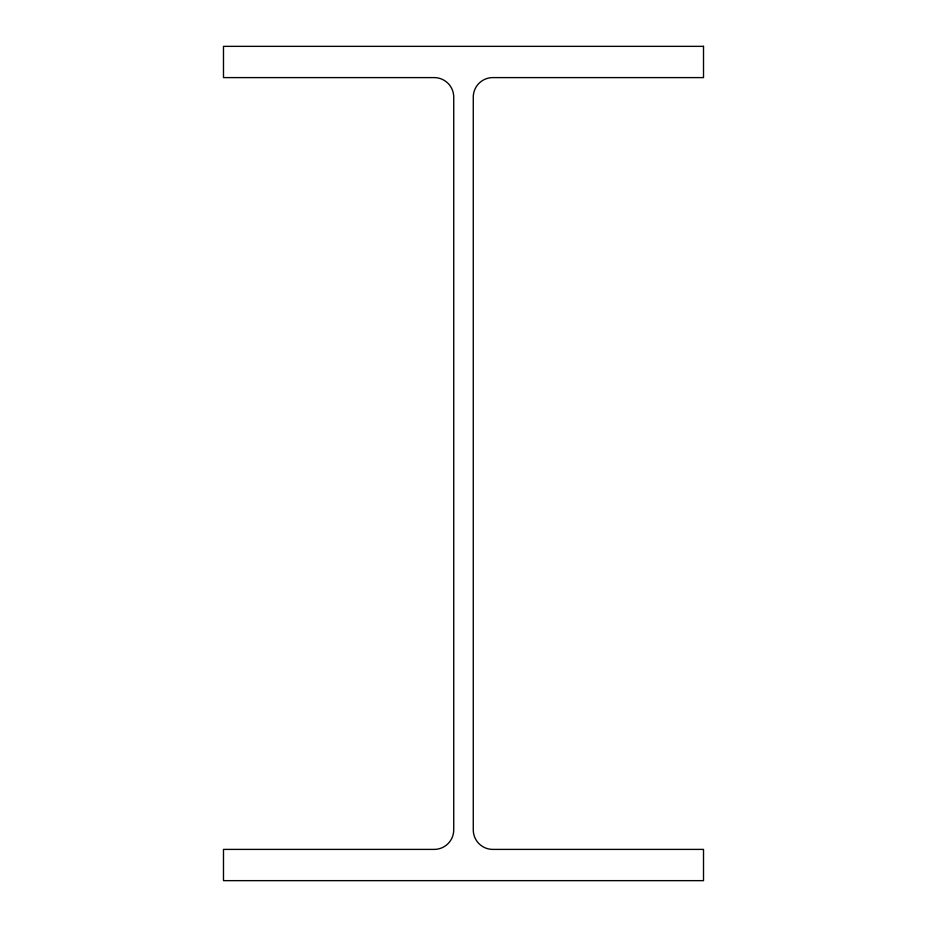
<?xml version="1.0" encoding="UTF-8"?>
<svg xmlns="http://www.w3.org/2000/svg" width="927" height="927" viewBox="0 0 927 927"><rect width="100%" height="100%" fill="white"/><g stroke="black" fill="none" stroke-linecap="round" stroke-linejoin="round"><path stroke-width="1.39" d="M703.512 46.35L223.488 46.35L223.488 77.601L434.207 77.601A19.525 19.525 0 0 1 453.732 97.126L453.732 829.874A19.525 19.525 0 0 1 434.207 849.399L223.488 849.399L223.488 880.65L703.512 880.65L703.512 849.399L492.793 849.399A19.525 19.525 0 0 1 473.268 829.874L473.268 97.126A19.525 19.525 0 0 1 492.793 77.601L703.512 77.601L703.512 46.35"/></g></svg>
